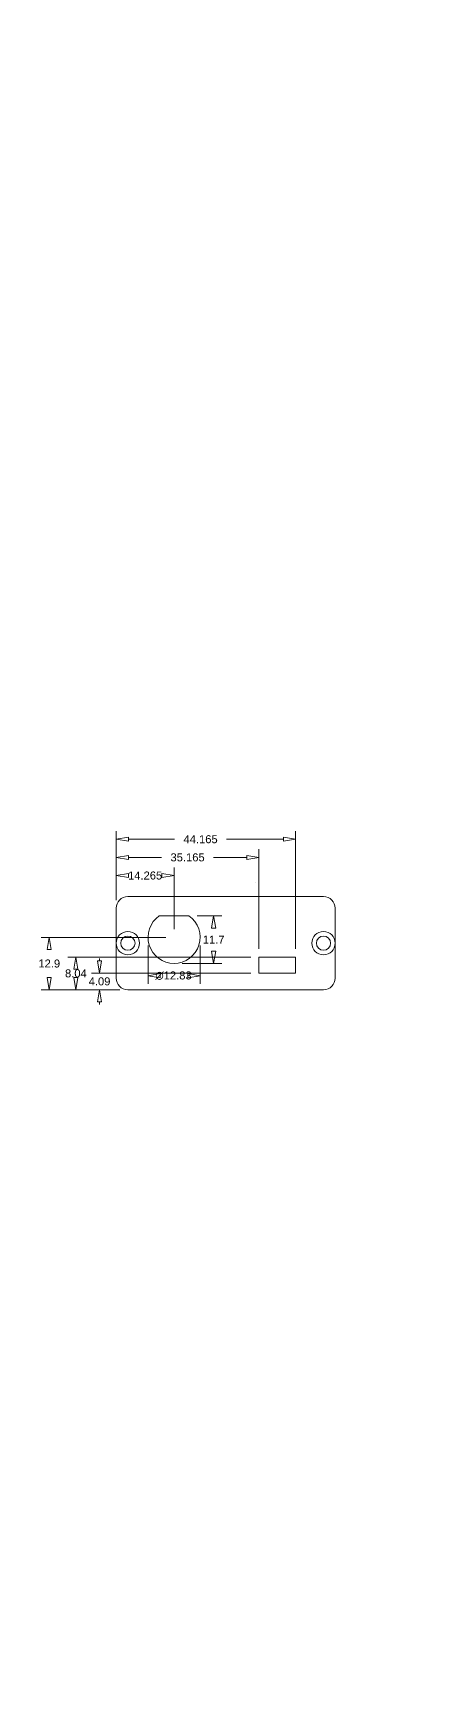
# Model space of a CAD drawing. Header units: millimetres. Extents: x 0 to 99, y 0 to 408.
import ezdxf

# ---------------------------------------------------------------- set-up
doc = ezdxf.new("R2010")
doc.units = ezdxf.units.MM
doc.layers.add('DIMENSIONS', color=7, linetype='Continuous', lineweight=0)
doc.layers.add('VISIBLE', color=7, linetype='Continuous', lineweight=0)
doc.dimstyles.new('ISO-25', dxfattribs={"dimtxt": 2.5, "dimasz": 2.5, "dimexe": 1.25, "dimexo": 0.625, "dimtad": 1, "dimtxsty": 'Standard', "dimcen": 2.5, "dimadec": 0, "dimazin": 0, "dimtfac": 1, "dimtmove": 0, "dimatfit": 3, "dimfxl": 1, "dimarcsym": 0})

# ---------------------------------------------------------------- blocks, each defined once
blk = doc.blocks.new('D1')
at = {"layer": 'DIMENSIONS'}
for p, q in [((28.29, 183.09), (28.29, 173.65)), ((41.12, 183.09), (41.12, 173.65)), ((31.29, 175.65), (31.29, 175.65)), ((38.12, 175.65), (38.12, 175.65))]:
    blk.add_line(p, q, dxfattribs=at)
for points in [[(54.7, 198.54), (54.7, 198.54), (54.7, 198.54), (54.7, 198.54), (54.7, 198.54)], [(28.29, 175.65), (31.29, 176.15), (31.29, 175.15), (28.29, 175.65)], [(41.12, 175.65), (38.12, 175.15), (38.12, 176.15), (41.12, 175.65)]]:
    blk.add_lwpolyline(points, dxfattribs=at)
at = {"layer": 'DIMENSIONS', "insert": (34.56, 175.65), "attachment_point": 5}
for s, char_height in [('{\\fAlibre Symbols|b0|i0|c0|p0;n}{\\fArial|b0|i0|c0|p0;12.83}{\\fMicrosoft Sans Serif|b0|i0|c0|p0;\\H0.9444444x;}', 1.96986), ('{\\fArial|b0|i0|c0|p0;}', 1.9699), ('{\\fArial|b0|i0|c0|p0;}', 1.9699)]:
    blk.add_mtext(s, dxfattribs=dict(at, char_height=char_height))
blk = doc.blocks.new('D2')
at = {"layer": 'DIMENSIONS'}
for p, q in [((40.34, 190.38), (46.44, 190.38)), ((44.44, 187.38), (44.44, 187.38)), ((44.44, 181.68), (44.44, 181.68)), ((36.7, 178.68), (46.44, 178.68))]:
    blk.add_line(p, q, dxfattribs=at)
for points in [[(44.44, 190.38), (44.94, 187.38), (43.94, 187.38), (44.44, 190.38)], [(44.44, 178.68), (43.94, 181.68), (44.94, 181.68), (44.44, 178.68)]]:
    blk.add_lwpolyline(points, dxfattribs=at)
at = {"layer": 'DIMENSIONS', "insert": (44.44, 184.53), "char_height": 1.9699, "attachment_point": 5}
for s in ['{\\fArial|b0|i0|c0|p0;11.7}{\\fArial|b0|i0|c0|p0;}', '{\\fArial|b0|i0|c0|p0;}', '{\\fArial|b0|i0|c0|p0;}']:
    blk.add_mtext(s, dxfattribs=at)
blk = doc.blocks.new('D3')
at = {"layer": 'DIMENSIONS'}
for p, q in [((20.44, 194.25), (20.44, 202.31)), ((23.44, 200.31), (23.44, 200.31)), ((31.7, 200.31), (31.7, 200.31)), ((34.7, 187.09), (34.7, 202.31))]:
    blk.add_line(p, q, dxfattribs=at)
for points in [[(20.44, 200.31), (23.44, 200.81), (23.44, 199.81), (20.44, 200.31)], [(34.7, 200.31), (31.7, 199.81), (31.7, 200.81), (34.7, 200.31)]]:
    blk.add_lwpolyline(points, dxfattribs=at)
at = {"layer": 'DIMENSIONS', "insert": (27.57, 200.31), "char_height": 1.9699, "attachment_point": 5}
for s in ['{\\fArial|b0|i0|c0|p0;14.265}{\\fArial|b0|i0|c0|p0;}', '{\\fArial|b0|i0|c0|p0;}', '{\\fArial|b0|i0|c0|p0;}']:
    blk.add_mtext(s, dxfattribs=at)
blk = doc.blocks.new('D4')
at = {"layer": 'DIMENSIONS'}
for p, q in [((32.7, 185.09), (1.97, 185.09)), ((3.97, 182.09), (3.97, 182.09)), ((21.31, 172.19), (1.97, 172.19)), ((3.97, 175.19), (3.97, 175.19))]:
    blk.add_line(p, q, dxfattribs=at)
for points in [[(3.97, 185.09), (4.47, 182.09), (3.47, 182.09), (3.97, 185.09)], [(3.97, 172.19), (3.47, 175.19), (4.47, 175.19), (3.97, 172.19)]]:
    blk.add_lwpolyline(points, dxfattribs=at)
at = {"layer": 'DIMENSIONS', "insert": (3.97, 178.64), "char_height": 1.9699, "attachment_point": 5}
for s in ['{\\fArial|b0|i0|c0|p0;12.9}{\\fArial|b0|i0|c0|p0;}', '{\\fArial|b0|i0|c0|p0;}', '{\\fArial|b0|i0|c0|p0;}']:
    blk.add_mtext(s, dxfattribs=at)
blk = doc.blocks.new('D5')
at = {"layer": 'DIMENSIONS'}
for p, q in [((20.44, 194.25), (20.44, 206.78)), ((23.44, 204.78), (31.61, 204.78)), ((52.6, 204.78), (44.43, 204.78)), ((55.6, 182.23), (55.6, 206.78))]:
    blk.add_line(p, q, dxfattribs=at)
for points in [[(20.44, 204.78), (23.44, 205.28), (23.44, 204.28), (20.44, 204.78)], [(55.6, 204.78), (52.6, 204.28), (52.6, 205.28), (55.6, 204.78)]]:
    blk.add_lwpolyline(points, dxfattribs=at)
at = {"layer": 'DIMENSIONS', "insert": (38.02, 204.78), "char_height": 1.9699, "attachment_point": 5}
for s in ['{\\fArial|b0|i0|c0|p0;35.165}{\\fArial|b0|i0|c0|p0;}', '{\\fArial|b0|i0|c0|p0;}', '{\\fArial|b0|i0|c0|p0;}']:
    blk.add_mtext(s, dxfattribs=at)
blk = doc.blocks.new('D6')
at = {"layer": 'DIMENSIONS'}
for p, q in [((20.44, 194.25), (20.44, 211.25)), ((23.44, 209.25), (34.81, 209.25)), ((61.6, 209.25), (47.63, 209.25)), ((64.6, 182.23), (64.6, 211.25))]:
    blk.add_line(p, q, dxfattribs=at)
for points in [[(20.44, 209.25), (23.44, 209.75), (23.44, 208.75), (20.44, 209.25)], [(64.6, 209.25), (61.6, 208.75), (61.6, 209.75), (64.6, 209.25)]]:
    blk.add_lwpolyline(points, dxfattribs=at)
at = {"layer": 'DIMENSIONS', "insert": (41.22, 209.25), "char_height": 1.9699, "attachment_point": 5}
for s in ['{\\fArial|b0|i0|c0|p0;44.165}{\\fArial|b0|i0|c0|p0;}', '{\\fArial|b0|i0|c0|p0;}', '{\\fArial|b0|i0|c0|p0;}']:
    blk.add_mtext(s, dxfattribs=at)
blk = doc.blocks.new('D7')
at = {"layer": 'DIMENSIONS'}
for p, q in [((16.35, 179.28), (16.35, 179.88)), ((53.6, 176.28), (14.35, 176.28)), ((21.31, 172.19), (14.35, 172.19)), ((16.35, 169.19), (16.35, 168.59))]:
    blk.add_line(p, q, dxfattribs=at)
for points in [[(16.35, 176.28), (15.85, 179.28), (16.85, 179.28), (16.35, 176.28)], [(16.35, 172.19), (16.85, 169.19), (15.85, 169.19), (16.35, 172.19)]]:
    blk.add_lwpolyline(points, dxfattribs=at)
at = {"layer": 'DIMENSIONS', "insert": (16.35, 174.24), "char_height": 1.9699, "attachment_point": 5}
for s in ['{\\fArial|b0|i0|c0|p0;4.09}{\\fArial|b0|i0|c0|p0;}', '{\\fArial|b0|i0|c0|p0;}', '{\\fArial|b0|i0|c0|p0;}']:
    blk.add_mtext(s, dxfattribs=at)
blk = doc.blocks.new('D8')
at = {"layer": 'DIMENSIONS'}
for p, q in [((53.6, 180.23), (8.53, 180.23)), ((10.53, 177.23), (10.53, 177.23)), ((21.31, 172.19), (8.53, 172.19)), ((10.53, 175.19), (10.53, 175.19))]:
    blk.add_line(p, q, dxfattribs=at)
for points in [[(10.53, 180.23), (11.03, 177.23), (10.03, 177.23), (10.53, 180.23)], [(10.53, 172.19), (10.03, 175.19), (11.03, 175.19), (10.53, 172.19)]]:
    blk.add_lwpolyline(points, dxfattribs=at)
at = {"layer": 'DIMENSIONS', "insert": (10.53, 176.21), "char_height": 1.9699, "attachment_point": 5}
for s in ['{\\fArial|b0|i0|c0|p0;8.04}{\\fArial|b0|i0|c0|p0;}', '{\\fArial|b0|i0|c0|p0;}', '{\\fArial|b0|i0|c0|p0;}']:
    blk.add_mtext(s, dxfattribs=at)

msp = doc.modelspace()

# ---------------------------------------------------------------- linework, layer by layer
at = {"layer": 'VISIBLE'}
for p, q in [((20.4353, 175.0644), (20.4353, 192.254)), ((23.3055, 195.1242), (71.4953, 195.1242)), ((74.3653, 192.2542), (74.3653, 175.0642)), ((31.0643, 190.3792), (38.3364, 190.3792)), ((55.6003, 180.2342), (64.6003, 180.2342)), ((55.6003, 176.2842), (55.6003, 180.2342)), ((64.6003, 180.2342), (64.6003, 176.2842)), ((64.6003, 176.2842), (55.6003, 176.2842)), ((71.4953, 172.1942), (23.3055, 172.1942))]:
    msp.add_line(p, q, dxfattribs=at)
for centre, radius in [((23.3253, 183.6592), 2.87), ((23.3253, 183.6592), 1.7526), ((71.4753, 183.6592), 2.87), ((71.4753, 183.6592), 1.7526)]:
    msp.add_circle(centre, radius, dxfattribs=at)
for centre, radius, start, end in [((23.3055, 192.254), 2.8702, 90, 180), ((71.4953, 192.2542), 2.87, 0, 90), ((34.7003, 185.0942), 6.415, 124.527893, 55.472107), ((23.3055, 175.0644), 2.8702, 180, 270), ((71.4953, 175.0642), 2.87, 270, 0)]:
    msp.add_arc(centre, radius, start, end, dxfattribs=at)

# ---------------------------------------------------------------- dimensions: what is measured, and where the dimension line sits
at = {"layer": 'DIMENSIONS'}
for p1, p2, picture, middle in [((64.6003, 180.2342), (20.4353, 192.254), 'D6', (95.9152, 407.7943)), ((41.1153, 185.0942), (28.2853, 185.0942), 'D1', (89.2567, 374.19))]:
    dim = msp.add_linear_dim(base=(0, 0), p1=p1, p2=p2, dimstyle='ISO-25', override={"dimtxt": 2.499554, "dimtad": 0, "dimdec": 3, "dimzin": 0, "dimse1": 0, "dimse2": 0, "dimsd1": 0, "dimsd2": 0, "dimadec": 3, "dimazin": 0, "dimtol": 0, "dimlim": 0, "dimtp": 0, "dimtm": 0, "dimtdec": 3}, dxfattribs=at)
    dim.commit()
    dim.dimension.update_dxf_attribs({"geometry": picture, "text_midpoint": middle})
for p1, p2, angle, picture, middle, turn in [((55.6003, 180.2342), (20.4353, 192.254), 180, 'D5', (92.7153, 403.3207), 180), ((34.7003, 185.0942), (20.4353, 192.254), 180, 'D3', (82.2653, 398.8471), 180), ((38.3364, 190.3792), (34.7003, 178.6792), 90, 'D2', (99.1404, 383.069), 90), ((34.7003, 185.0942), (23.3055, 172.1942), 270, 'D4', (58.6695, 377.184), 270), ((23.3055, 172.1942), (55.6003, 180.2342), 270, 'D8', (65.2239, 374.754), 270), ((23.3055, 172.1942), (55.6003, 176.2842), 270, 'D7', (71.0501, 372.779), 270)]:
    dim = msp.add_linear_dim(base=(0, 0), p1=p1, p2=p2, angle=angle, dimstyle='ISO-25', override={"dimtxt": 2.499554, "dimtad": 0, "dimdec": 3, "dimzin": 0, "dimse1": 0, "dimse2": 0, "dimsd1": 0, "dimsd2": 0, "dimadec": 3, "dimazin": 0, "dimtol": 0, "dimlim": 0, "dimtp": 0, "dimtm": 0, "dimtdec": 3}, dxfattribs=at)
    dim.commit()
    dim.dimension.update_dxf_attribs({"geometry": picture, "text_midpoint": middle, "text_rotation": turn})

doc.saveas('drawing.dxf')
